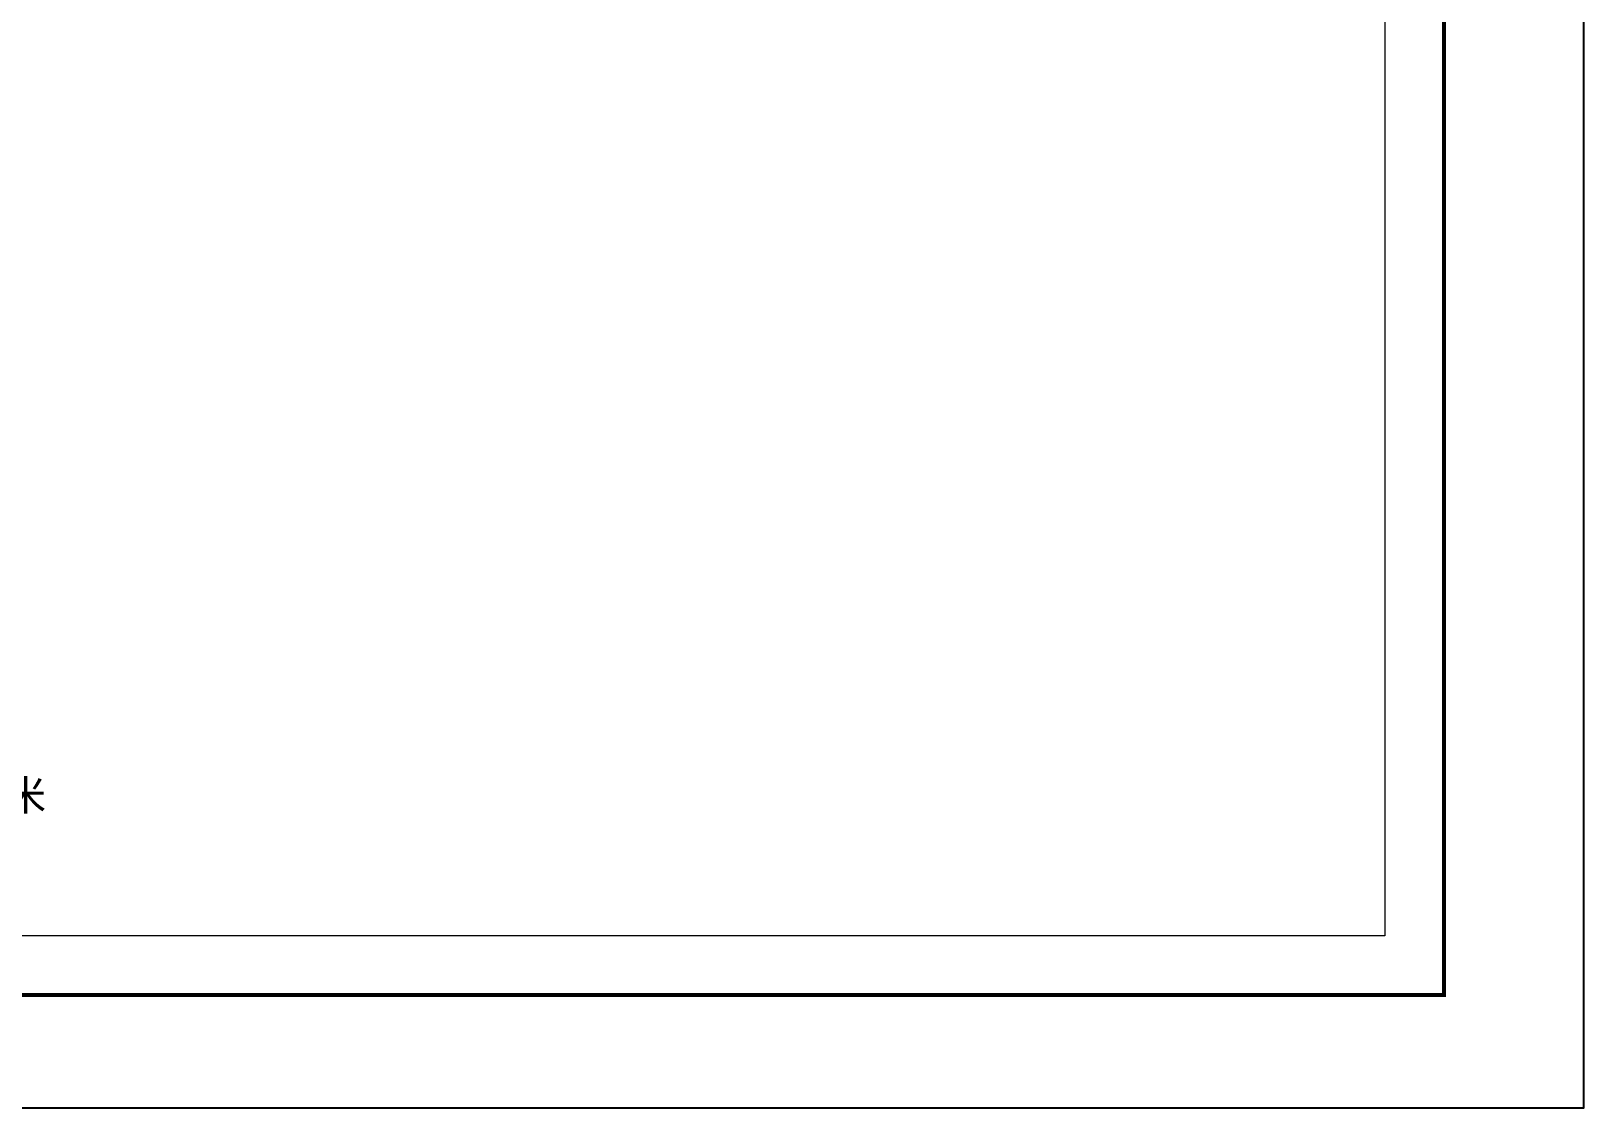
# Model space of a CAD drawing. Extents: x 512858 to 514372, y -232486 to -231710.
# Drawn here: x 513805.45 to 513831.73, y -232008.12 to -231989.9 of the extents above; entities that cross this region are included whole.
import ezdxf

# ---------------------------------------------------------------- set-up
doc = ezdxf.new("R2010")
doc.units = 0
doc.header["$LTSCALE"] = 1000
doc.layers.add('图廓', color=252, linetype='Continuous', lineweight=9)
doc.layers.add('打印图框', color=252, linetype='Continuous', plot=False)
doc.styles.add('dw', font='simhei.ttf')

msp = doc.modelspace()

# ---------------------------------------------------------------- linework, layer by layer
at = {"layer": '图廓', "color": 0, "const_width": 0.066691392768}
msp.add_lwpolyline([(513770.6746117192, -231963.3625395402), (513829.3630373552, -231963.3625395402), (513829.3630373552, -232006.2117593937), (513770.6746117192, -232006.2117593937)], close=True, dxfattribs=at)
at = {"layer": '图廓', "color": 0}
msp.add_lwpolyline([(513771.674982611, -231964.3629104317), (513828.3626664642, -231964.3629104317), (513828.3626664642, -232005.211388502), (513771.674982611, -232005.211388502)], close=True, dxfattribs=at)
at = {"layer": '打印图框', "color": 6, "ltscale": 0.5}
msp.add_lwpolyline([(513768.2768585813, -232008.1224651947), (513831.7296049659, -232008.1224651947), (513831.7296049659, -231960.5371689373), (513768.2768585813, -231960.5371689373)], close=True, dxfattribs=at)

# ---------------------------------------------------------------- texts
at = {"layer": '图廓', "color": 7, "style": 'dw'}
msp.add_text('本层计容建筑面积440.11平方米', height=0.5052378240000001, dxfattribs=at).set_placement((513796.0617975966, -232003.0845936478))

doc.saveas('drawing.dxf')
